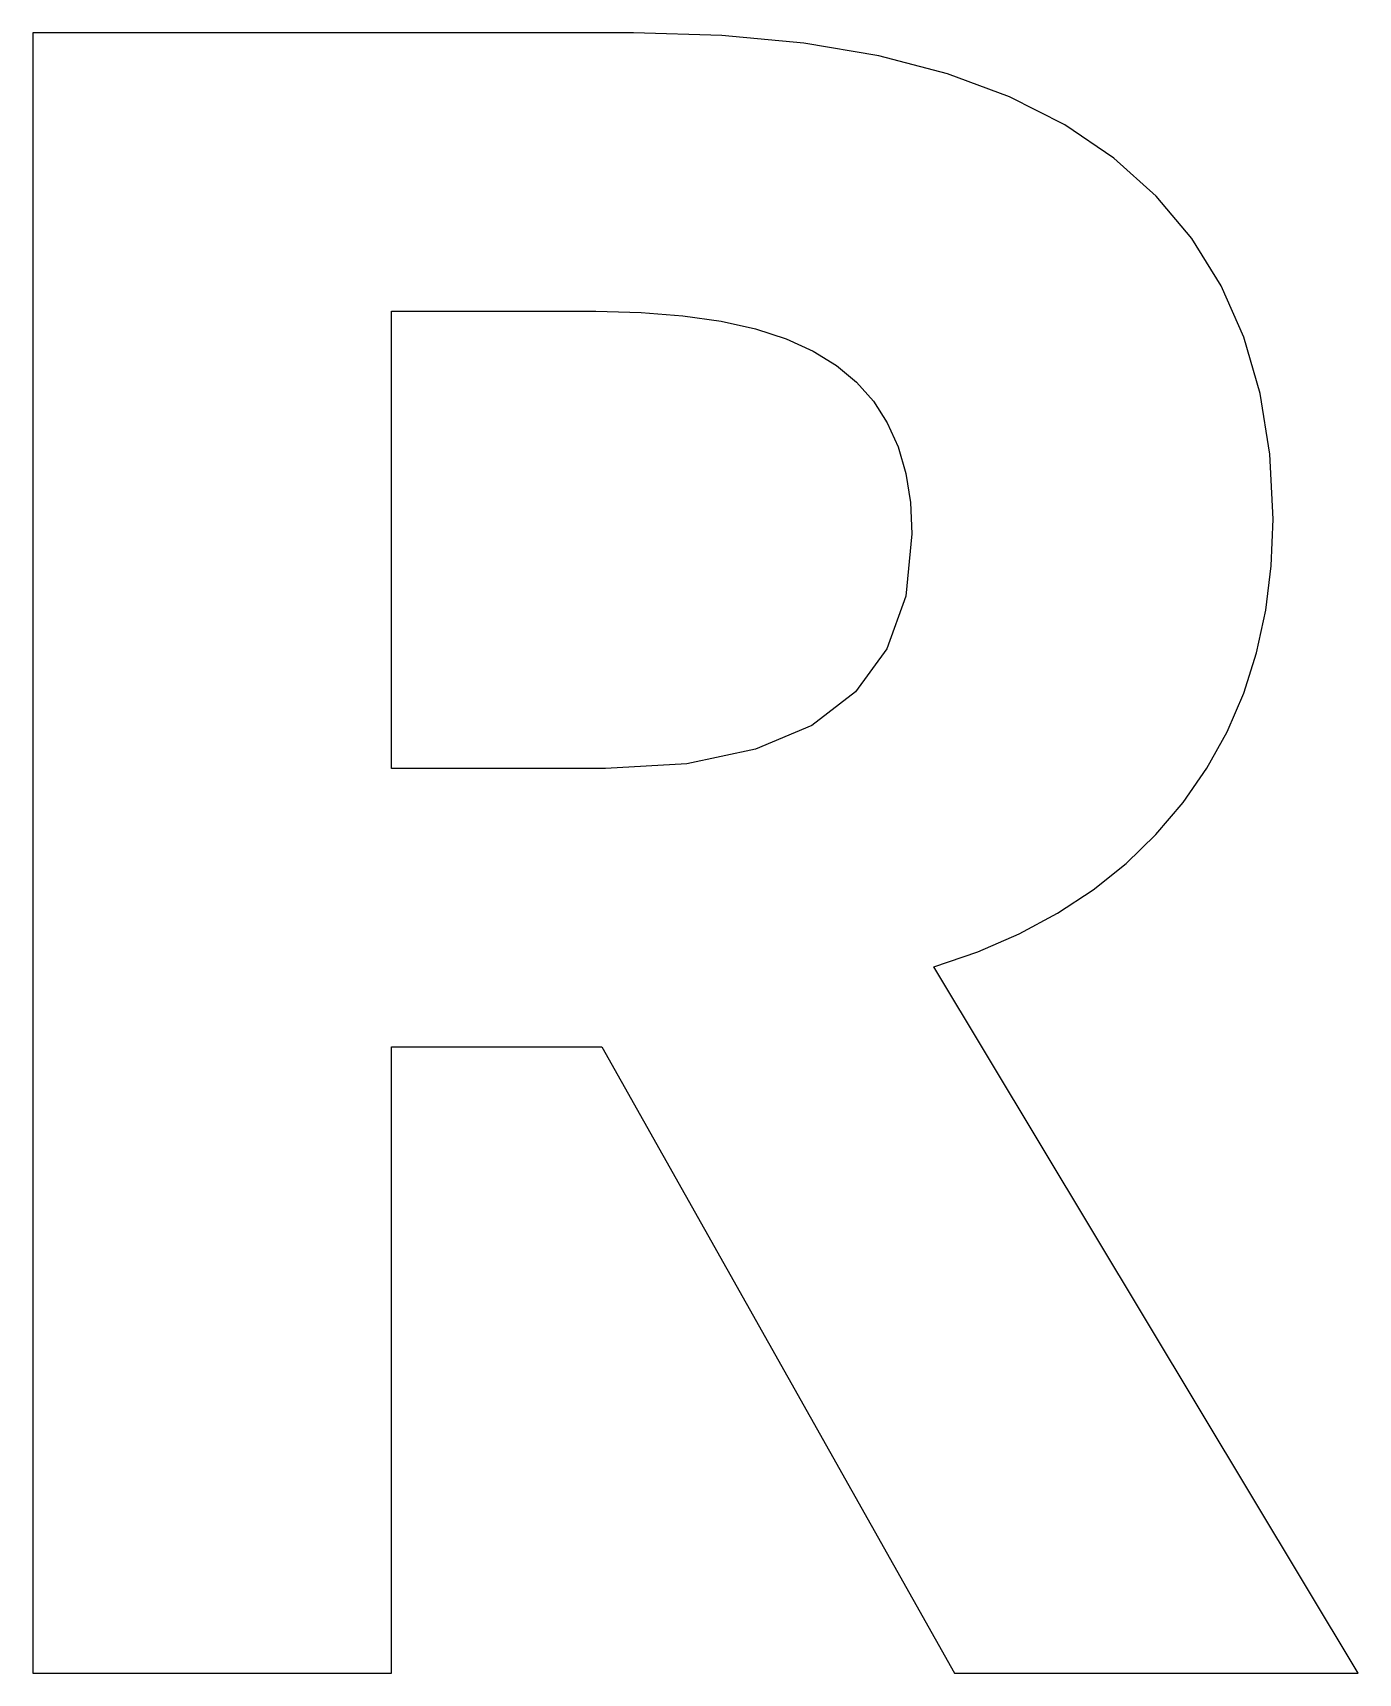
# Model space of a CAD drawing. Header units: metres. Extents: x -6 to 8.1, y -22 to -4.6.
import ezdxf

# ---------------------------------------------------------------- set-up
doc = ezdxf.new("R2010")
doc.units = ezdxf.units.M

msp = doc.modelspace()

# ---------------------------------------------------------------- linework, layer by layer
for p, q in [((0.397705, -4.60025), (-5.96729, -4.60025)), ((-5.96729, -4.60025), (-5.96729, -21.9812)), ((1.33455, -4.62733), (0.397705, -4.60025)), ((2.20146, -4.70859), (1.33455, -4.62733)), ((2.99843, -4.84401), (2.20146, -4.70859)), ((3.72545, -5.03358), (2.99843, -4.84401)), ((4.38252, -5.27734), (3.72545, -5.03358)), ((4.96967, -5.57529), (4.38252, -5.27734)), ((5.48686, -5.92738), (4.96967, -5.57529)), ((5.93468, -6.33044), (5.48686, -5.92738)), ((6.31361, -6.78137), (5.93468, -6.33044)), ((6.62364, -7.28017), (6.31361, -6.78137)), ((6.86478, -7.82683), (6.62364, -7.28017)), ((-2.16634, -12.3952), (-2.16634, -7.55074)), ((-2.16634, -7.55074), (-0.001663, -7.55074)), ((-0.001663, -7.55074), (0.479492, -7.56244)), ((0.479492, -7.56244), (0.921738, -7.59755)), ((0.921738, -7.59755), (1.32507, -7.65607)), ((1.32507, -7.65607), (1.6895, -7.73798)), ((1.6895, -7.73798), (2.015, -7.84331)), ((2.015, -7.84331), (2.30159, -7.97203)), ((2.30159, -7.97203), (2.54927, -8.12416)), ((7.03702, -8.42134), (6.86478, -7.82683)), ((2.54927, -8.12416), (2.76123, -8.30096)), ((2.76123, -8.30096), (2.94058, -8.5038)), ((2.94058, -8.5038), (3.08733, -8.7327)), ((7.14037, -9.06374), (7.03702, -8.42134)), ((3.08733, -8.7327), (3.20146, -8.98761)), ((3.20146, -8.98761), (3.28299, -9.26859)), ((7.17482, -9.75398), (7.14037, -9.06374)), ((3.28299, -9.26859), (3.33191, -9.57559)), ((3.33191, -9.57559), (3.34822, -9.90865)), ((7.15535, -10.2475), (7.17482, -9.75398)), ((3.34822, -9.90865), (3.28195, -10.5683)), ((7.09698, -10.7195), (7.15535, -10.2475)), ((3.28195, -10.5683), (3.08316, -11.1265)), ((6.99969, -11.1699), (7.09698, -10.7195)), ((3.08316, -11.1265), (2.75185, -11.5832)), ((6.86349, -11.5988), (6.99969, -11.1699)), ((2.75185, -11.5832), (2.28799, -11.9385)), ((6.68837, -12.0061), (6.86349, -11.5988)), ((2.28799, -11.9385), (1.69164, -12.1922)), ((6.47435, -12.3918), (6.68837, -12.0061)), ((1.69164, -12.1922), (0.962723, -12.3444)), ((0.101303, -12.3952), (-2.16634, -12.3952)), ((0.962723, -12.3444), (0.101303, -12.3952)), ((6.22139, -12.756), (6.47435, -12.3918)), ((5.93401, -13.0944), (6.22139, -12.756)), ((5.61662, -13.4028), (5.93401, -13.0944)), ((5.26926, -13.6813), (5.61662, -13.4028)), ((4.89192, -13.9298), (5.26926, -13.6813)), ((4.4846, -14.1483), (4.89192, -13.9298)), ((4.0473, -14.3369), (4.4846, -14.1483)), ((3.58002, -14.4954), (4.0473, -14.3369)), ((8.07675, -21.9812), (3.58002, -14.4954)), ((-2.16634, -15.3459), (0.062729, -15.3459)), ((-2.16634, -21.9812), (-2.16634, -15.3459)), ((0.062729, -15.3459), (3.79909, -21.9812)), ((-5.96729, -21.9812), (-2.16634, -21.9812)), ((3.79909, -21.9812), (8.07675, -21.9812))]:
    msp.add_line(p, q)

doc.saveas('drawing.dxf')
